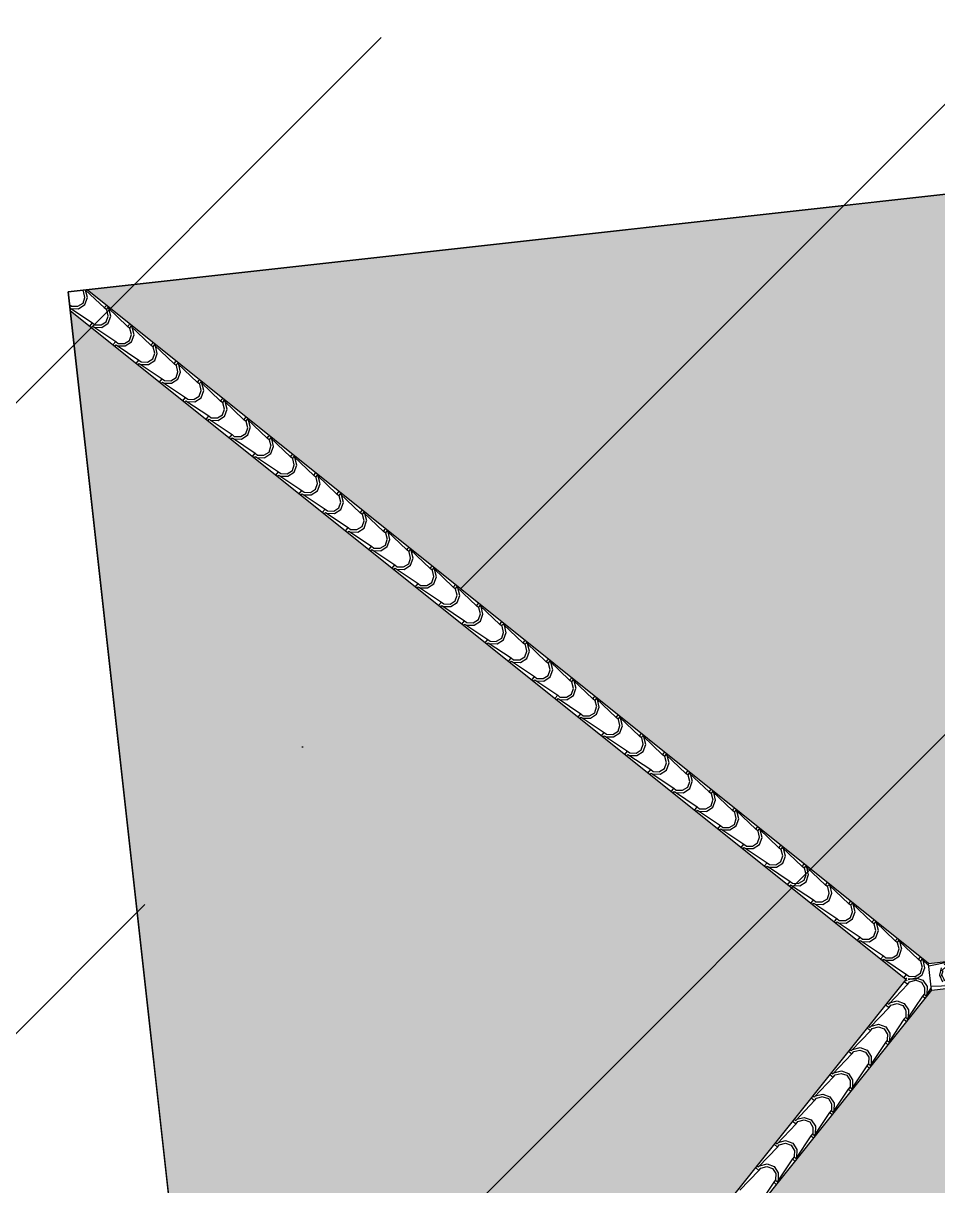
# Model space of a CAD drawing. Header units: millimetres. Extents: x 648844 to 649530, y 1246379 to 1246752.
# Drawn here: x 649298.72 to 649303.85, y 1246503.77 to 1246510.29 of the extents above; entities that cross this region are included whole.
import ezdxf

# ---------------------------------------------------------------- set-up
doc = ezdxf.new("R2010")
doc.units = ezdxf.units.MM
doc.header["$LTSCALE"] = 20
doc.header["$MEASUREMENT"] = 0
doc.layers.get('0').update_dxf_attribs({"linetype": 'CONTINUOUS'})
doc.layers.add('TECHO', color=30, linetype='CONTINUOUS')

# ---------------------------------------------------------------- blocks, each defined once
blk = doc.blocks.new('TEJA45')
at = {"layer": 'TECHO'}
for p, q in [((-3.3818, 1.0482), (-3.2826, 1.1664)), ((-3.5, 0.9301), (-3.4008, 1.0482)), ((-3.4007, 1.0482), (-3.4043, 1.0518)), ((-3.4007, 1.0482), (-3.3913, 1.0388)), ((-3.3913, 1.0577), (-3.3948, 1.0612)), ((-3.3936, 1.0364), (-3.3818, 1.0482)), ((-3.3818, 1.0482), (-3.3913, 1.0577)), ((-3.188, 1.0718), (-3.3062, 0.9726)), ((-3.4127, 0.9984), (-3.4068, 1.0422)), ((-3.3936, 0.9608), (-3.4125, 0.9986)), ((-3.3983, 1.0012), (-3.3936, 1.0366)), ((-3.384, 0.9704), (-3.3982, 1.0011)), ((-3.6182, 0.8119), (-3.5189, 0.9301)), ((-3.5309, 0.8803), (-3.525, 0.924)), ((-3.5189, 0.9301), (-3.5224, 0.9336)), ((-3.5189, 0.9301), (-3.5094, 0.9206)), ((-3.5165, 0.883), (-3.5118, 0.9184)), ((-3.5094, 0.9395), (-3.513, 0.9431)), ((-3.5118, 0.9183), (-3.5, 0.9301)), ((-3.5, 0.9301), (-3.5094, 0.9395)), ((-3.3062, 0.9537), (-3.4243, 0.8544)), ((-3.3558, 0.9419), (-3.3936, 0.9608)), ((-3.3533, 0.9562), (-3.384, 0.9704)), ((-3.3122, 0.9477), (-3.3559, 0.9418)), ((-3.3179, 0.9608), (-3.3533, 0.9561)), ((-3.3062, 0.9726), (-3.318, 0.9608)), ((-3.2888, 0.9552), (-3.3062, 0.9726)), ((-3.2982, 0.9457), (-3.3062, 0.9537)), ((-3.5118, 0.8426), (-3.5307, 0.8804)), ((-3.5021, 0.8523), (-3.5163, 0.883)), ((-3.4714, 0.8381), (-3.5022, 0.8522)), ((-3.4243, 0.8544), (-3.4362, 0.8426)), ((-3.4069, 0.837), (-3.4243, 0.8544)), ((-3.7363, 0.6938), (-3.6371, 0.8119)), ((-3.649, 0.7621), (-3.6431, 0.8059)), ((-3.637, 0.8119), (-3.6406, 0.8155)), ((-3.637, 0.8119), (-3.6276, 0.8025)), ((-3.6346, 0.7648), (-3.6299, 0.8003)), ((-3.6276, 0.8214), (-3.6311, 0.8249)), ((-3.6299, 0.8001), (-3.6181, 0.8119)), ((-3.6181, 0.8119), (-3.6276, 0.8214)), ((-3.4243, 0.8355), (-3.5425, 0.7363)), ((-3.474, 0.8237), (-3.5118, 0.8426)), ((-3.4304, 0.8295), (-3.4741, 0.8236)), ((-3.436, 0.8426), (-3.4715, 0.8379)), ((-3.4164, 0.8276), (-3.4243, 0.8355)), ((-3.5425, 0.7174), (-3.6606, 0.6181)), ((-3.6299, 0.7244), (-3.6488, 0.7623)), ((-3.6203, 0.7341), (-3.6345, 0.7648)), ((-3.5921, 0.7056), (-3.63, 0.7245)), ((-3.5896, 0.7199), (-3.6203, 0.7341)), ((-3.5542, 0.7245), (-3.5896, 0.7198)), ((-3.5425, 0.7363), (-3.5543, 0.7245)), ((-3.5251, 0.7189), (-3.5425, 0.7363)), ((-3.5345, 0.7094), (-3.5425, 0.7174)), ((-3.8545, 0.5756), (-3.7552, 0.6938)), ((-3.7672, 0.644), (-3.7613, 0.6877)), ((-3.7552, 0.6938), (-3.7587, 0.6973)), ((-3.7552, 0.6938), (-3.7457, 0.6843)), ((-3.7528, 0.6467), (-3.7481, 0.6821)), ((-3.7457, 0.7032), (-3.7493, 0.7068)), ((-3.7481, 0.6819), (-3.7363, 0.6938)), ((-3.7363, 0.6938), (-3.7457, 0.7032)), ((-3.5485, 0.7113), (-3.5922, 0.7054)), ((-3.8639, 0.585), (-3.8675, 0.5886)), ((-3.6606, 0.5992), (-3.7788, 0.5)), ((-3.7481, 0.6063), (-3.767, 0.6441)), ((-3.7385, 0.6159), (-3.7526, 0.6467)), ((-3.7103, 0.5874), (-3.7481, 0.6063)), ((-3.7078, 0.6018), (-3.7385, 0.6159)), ((-3.6667, 0.5932), (-3.7104, 0.5873)), ((-3.6723, 0.6063), (-3.7078, 0.6016)), ((-3.6607, 0.6181), (-3.6725, 0.6063)), ((-3.6432, 0.6007), (-3.6607, 0.6181)), ((-3.6527, 0.5913), (-3.6607, 0.5992)), ((-3.9726, 0.4574), (-3.8734, 0.5756)), ((-3.8853, 0.5258), (-3.8794, 0.5695)), ((-3.8662, 0.4881), (-3.8852, 0.5259)), ((-3.8733, 0.5756), (-3.8769, 0.5792)), ((-3.8733, 0.5756), (-3.8639, 0.5661)), ((-3.871, 0.5285), (-3.8662, 0.564)), ((-3.8566, 0.4978), (-3.8708, 0.5285)), ((-3.8662, 0.5638), (-3.8544, 0.5756)), ((-3.8544, 0.5756), (-3.8639, 0.585)), ((-4.0908, 0.3393), (-3.9915, 0.4574)), ((-3.9915, 0.4574), (-3.9951, 0.461)), ((-3.9915, 0.4574), (-3.982, 0.448)), ((-3.982, 0.4669), (-3.9856, 0.4705)), ((-3.9844, 0.4456), (-3.9726, 0.4574)), ((-3.9726, 0.4574), (-3.982, 0.4669)), ((-3.7788, 0.4811), (-3.897, 0.3818)), ((-3.8285, 0.4693), (-3.8663, 0.4882)), ((-3.8259, 0.4836), (-3.8566, 0.4978)), ((-3.7848, 0.475), (-3.8285, 0.4691)), ((-3.7905, 0.4882), (-3.8259, 0.4834)), ((-3.7788, 0.5), (-3.7906, 0.4882)), ((-3.7614, 0.4825), (-3.7788, 0.5)), ((-3.7708, 0.4731), (-3.7788, 0.4811)), ((-4.0035, 0.4077), (-3.9976, 0.4514)), ((-3.9844, 0.37), (-4.0033, 0.4078)), ((-3.9891, 0.4104), (-3.9844, 0.4458)), ((-3.9748, 0.3796), (-3.9889, 0.4104)), ((-4.209, 0.2211), (-4.1097, 0.3393)), ((-4.1217, 0.2895), (-4.1157, 0.3332)), ((-4.1097, 0.3393), (-4.1132, 0.3428)), ((-4.1097, 0.3393), (-4.1002, 0.3298)), ((-4.1073, 0.2922), (-4.1026, 0.3277)), ((-4.1002, 0.3487), (-4.1038, 0.3523)), ((-4.1026, 0.3275), (-4.0907, 0.3393)), ((-4.0907, 0.3393), (-4.1002, 0.3487)), ((-3.897, 0.3629), (-4.0151, 0.2637)), ((-3.9466, 0.3511), (-3.9844, 0.37)), ((-3.9441, 0.3654), (-3.9748, 0.3796)), ((-3.903, 0.3569), (-3.9467, 0.351)), ((-3.9086, 0.37), (-3.9441, 0.3653)), ((-3.897, 0.3818), (-3.9088, 0.37)), ((-3.8795, 0.3644), (-3.897, 0.3818)), ((-3.889, 0.3549), (-3.897, 0.3629)), ((-4.1026, 0.2518), (-4.1215, 0.2896)), ((-4.0929, 0.2615), (-4.1071, 0.2922)), ((-4.0622, 0.2473), (-4.093, 0.2615)), ((-4.0151, 0.2637), (-4.0269, 0.2518)), ((-3.9977, 0.2462), (-4.0151, 0.2637)), ((-4.3271, 0.103), (-4.2279, 0.2211)), ((-4.2398, 0.1713), (-4.2339, 0.2151)), ((-4.2278, 0.2211), (-4.2314, 0.2247)), ((-4.2278, 0.2211), (-4.2184, 0.2117)), ((-4.2254, 0.1741), (-4.2207, 0.2095)), ((-4.2184, 0.2306), (-4.2219, 0.2341)), ((-4.2207, 0.2093), (-4.2089, 0.2211)), ((-4.2089, 0.2211), (-4.2184, 0.2306)), ((-4.0151, 0.2447), (-4.1333, 0.1455)), ((-4.0648, 0.2329), (-4.1026, 0.2518)), ((-4.0211, 0.2387), (-4.0649, 0.2328)), ((-4.0268, 0.2519), (-4.0623, 0.2471)), ((-4.0072, 0.2368), (-4.0151, 0.2448)), ((-4.2207, 0.1337), (-4.2396, 0.1715)), ((-4.2111, 0.1433), (-4.2253, 0.174)), ((-4.1829, 0.1148), (-4.2207, 0.1337)), ((-4.1804, 0.1291), (-4.2111, 0.1433)), ((-4.145, 0.1337), (-4.1804, 0.129)), ((-4.1333, 0.1455), (-4.1451, 0.1337)), ((-4.1159, 0.1281), (-4.1333, 0.1455)), ((-4.3811, 0.0612), (-4.346, 0.103)), ((-4.3811, 0.075), (-4.3811, -0.075)), ((-4.358, 0.0532), (-4.3521, 0.0969)), ((-4.346, 0.103), (-4.3495, 0.1065)), ((-4.346, 0.103), (-4.3365, 0.0935)), ((-4.3436, 0.0559), (-4.3389, 0.0913)), ((-4.3365, 0.1124), (-4.3401, 0.116)), ((-4.3389, 0.0911), (-4.3271, 0.103)), ((-4.3271, 0.103), (-4.3365, 0.1124)), ((-4.1333, 0.1266), (-4.2514, 0.0273)), ((-4.1393, 0.1205), (-4.183, 0.1146)), ((-4.1253, 0.1186), (-4.1333, 0.1266)), ((-4.3389, 0.0155), (-4.3578, 0.0533)), ((-4.3292, 0.0252), (-4.3434, 0.0559)), ((-4.3011, -0.0034), (-4.3389, 0.0155)), ((-4.3011, 0.0034), (-4.3389, -0.0155)), ((-4.2985, 0.011), (-4.3293, 0.0251)), ((-4.2575, -0.0024), (-4.3012, 0.0035)), ((-4.2575, 0.0024), (-4.3012, -0.0035)), ((-4.2631, 0.0155), (-4.2986, 0.0108)), ((-4.2514, 0.0273), (-4.2633, 0.0155)), ((-4.234, 0.0099), (-4.2514, 0.0273)), ((-4.2435, 0.0005), (-4.2514, 0.0084)), ((-4.3811, -0.0612), (-4.346, -0.103)), ((-4.358, -0.0532), (-4.3521, -0.0969)), ((-4.3389, -0.0155), (-4.3578, -0.0533)), ((-4.3436, -0.0559), (-4.3389, -0.0913)), ((-4.3292, -0.0252), (-4.3434, -0.0559)), ((-4.2985, -0.011), (-4.3293, -0.0251)), ((-4.2631, -0.0155), (-4.2986, -0.0108)), ((-4.2514, -0.0273), (-4.2633, -0.0155)), ((-4.2435, -0.0005), (-4.2514, -0.0084)), ((-4.234, -0.0099), (-4.2514, -0.0273)), ((-4.1333, -0.1266), (-4.2514, -0.0273)), ((-4.346, -0.103), (-4.3495, -0.1065)), ((-4.346, -0.103), (-4.3365, -0.0935)), ((-4.3365, -0.1124), (-4.3401, -0.116)), ((-4.3389, -0.0911), (-4.3271, -0.103)), ((-4.3271, -0.103), (-4.3365, -0.1124)), ((-4.3271, -0.103), (-4.2279, -0.2211)), ((-4.1829, -0.1148), (-4.2207, -0.1337)), ((-4.1804, -0.1291), (-4.2111, -0.1433)), ((-4.1393, -0.1205), (-4.183, -0.1146)), ((-4.145, -0.1337), (-4.1804, -0.129)), ((-4.1253, -0.1186), (-4.1333, -0.1266)), ((-4.1159, -0.1281), (-4.1333, -0.1455)), ((-4.2398, -0.1713), (-4.2339, -0.2151)), ((-4.2207, -0.1337), (-4.2396, -0.1715)), ((-4.2254, -0.1741), (-4.2207, -0.2095)), ((-4.2111, -0.1433), (-4.2253, -0.174)), ((-4.1333, -0.1455), (-4.1451, -0.1337)), ((-4.0151, -0.2447), (-4.1333, -0.1455)), ((-4.2278, -0.2211), (-4.2314, -0.2247)), ((-4.2278, -0.2211), (-4.2184, -0.2117)), ((-4.2184, -0.2306), (-4.2219, -0.2341)), ((-4.2207, -0.2093), (-4.2089, -0.2211)), ((-4.2089, -0.2211), (-4.2184, -0.2306)), ((-4.209, -0.2211), (-4.1097, -0.3393)), ((-4.1026, -0.2518), (-4.1215, -0.2896)), ((-4.0648, -0.2329), (-4.1026, -0.2518)), ((-4.0622, -0.2473), (-4.093, -0.2615)), ((-4.0211, -0.2387), (-4.0649, -0.2328)), ((-4.0268, -0.2519), (-4.0623, -0.2471)), ((-4.0151, -0.2637), (-4.0269, -0.2518)), ((-4.0072, -0.2368), (-4.0151, -0.2448)), ((-3.9977, -0.2462), (-4.0151, -0.2637)), ((-4.1217, -0.2895), (-4.1157, -0.3332)), ((-4.1073, -0.2922), (-4.1026, -0.3277)), ((-4.0929, -0.2615), (-4.1071, -0.2922)), ((-3.897, -0.3629), (-4.0151, -0.2637)), ((-4.1097, -0.3393), (-4.1132, -0.3428)), ((-4.1097, -0.3393), (-4.1002, -0.3298)), ((-4.1002, -0.3487), (-4.1038, -0.3523)), ((-4.1026, -0.3275), (-4.0907, -0.3393)), ((-4.0907, -0.3393), (-4.1002, -0.3487)), ((-4.0908, -0.3393), (-3.9915, -0.4574)), ((-3.9844, -0.37), (-4.0033, -0.4078)), ((-3.9748, -0.3796), (-3.9889, -0.4104)), ((-3.9466, -0.3511), (-3.9844, -0.37)), ((-3.9441, -0.3654), (-3.9748, -0.3796)), ((-3.903, -0.3569), (-3.9467, -0.351)), ((-3.9086, -0.37), (-3.9441, -0.3653)), ((-3.897, -0.3818), (-3.9088, -0.37)), ((-3.889, -0.3549), (-3.897, -0.3629)), ((-3.8795, -0.3644), (-3.897, -0.3818)), ((-3.7788, -0.4811), (-3.897, -0.3818)), ((-4.0035, -0.4077), (-3.9976, -0.4514)), ((-3.9915, -0.4574), (-3.982, -0.448)), ((-3.9891, -0.4104), (-3.9844, -0.4458)), ((-3.9844, -0.4456), (-3.9726, -0.4574)), ((-3.9915, -0.4574), (-3.9951, -0.461)), ((-3.982, -0.4669), (-3.9856, -0.4705)), ((-3.9726, -0.4574), (-3.982, -0.4669)), ((-3.9726, -0.4574), (-3.8734, -0.5756)), ((-3.8662, -0.4881), (-3.8852, -0.5259)), ((-3.8566, -0.4978), (-3.8708, -0.5285)), ((-3.8285, -0.4693), (-3.8663, -0.4882)), ((-3.8259, -0.4836), (-3.8566, -0.4978)), ((-3.7848, -0.475), (-3.8285, -0.4691)), ((-3.7905, -0.4882), (-3.8259, -0.4834)), ((-3.7788, -0.5), (-3.7906, -0.4882)), ((-3.7708, -0.4731), (-3.7788, -0.4811)), ((-3.7614, -0.4825), (-3.7788, -0.5)), ((-3.6606, -0.5992), (-3.7788, -0.5)), ((-3.8853, -0.5258), (-3.8794, -0.5695)), ((-3.8733, -0.5756), (-3.8769, -0.5792)), ((-3.8733, -0.5756), (-3.8639, -0.5661)), ((-3.871, -0.5285), (-3.8662, -0.564)), ((-3.8639, -0.585), (-3.8675, -0.5886)), ((-3.8662, -0.5638), (-3.8544, -0.5756)), ((-3.8544, -0.5756), (-3.8639, -0.585)), ((-3.8545, -0.5756), (-3.7552, -0.6938)), ((-3.7672, -0.644), (-3.7613, -0.6877)), ((-3.7481, -0.6063), (-3.767, -0.6441)), ((-3.7528, -0.6467), (-3.7481, -0.6821)), ((-3.7385, -0.6159), (-3.7526, -0.6467)), ((-3.7103, -0.5874), (-3.7481, -0.6063)), ((-3.7078, -0.6018), (-3.7385, -0.6159)), ((-3.6667, -0.5932), (-3.7104, -0.5873)), ((-3.6723, -0.6063), (-3.7078, -0.6016)), ((-3.6607, -0.6181), (-3.6725, -0.6063)), ((-3.6527, -0.5913), (-3.6607, -0.5992)), ((-3.6432, -0.6007), (-3.6607, -0.6181)), ((-3.5425, -0.7174), (-3.6606, -0.6181)), ((-3.7552, -0.6938), (-3.7587, -0.6973)), ((-3.7552, -0.6938), (-3.7457, -0.6843)), ((-3.7457, -0.7032), (-3.7493, -0.7068)), ((-3.7481, -0.6819), (-3.7363, -0.6938)), ((-3.7363, -0.6938), (-3.7457, -0.7032)), ((-3.7363, -0.6938), (-3.6371, -0.8119)), ((-3.5921, -0.7056), (-3.63, -0.7245)), ((-3.5485, -0.7113), (-3.5922, -0.7054)), ((-3.5345, -0.7094), (-3.5425, -0.7174)), ((-3.649, -0.7621), (-3.6431, -0.8059)), ((-3.6299, -0.7244), (-3.6488, -0.7623)), ((-3.6346, -0.7648), (-3.6299, -0.8003)), ((-3.6203, -0.7341), (-3.6345, -0.7648)), ((-3.5896, -0.7199), (-3.6203, -0.7341)), ((-3.5542, -0.7245), (-3.5896, -0.7198)), ((-3.5425, -0.7363), (-3.5543, -0.7245)), ((-3.5251, -0.7189), (-3.5425, -0.7363)), ((-3.4243, -0.8355), (-3.5425, -0.7363)), ((-3.637, -0.8119), (-3.6406, -0.8155)), ((-3.637, -0.8119), (-3.6276, -0.8025)), ((-3.6276, -0.8214), (-3.6311, -0.8249)), ((-3.6299, -0.8001), (-3.6181, -0.8119)), ((-3.6181, -0.8119), (-3.6276, -0.8214)), ((-3.6182, -0.8119), (-3.5189, -0.9301)), ((-3.5118, -0.8426), (-3.5307, -0.8804)), ((-3.474, -0.8237), (-3.5118, -0.8426)), ((-3.4714, -0.8381), (-3.5022, -0.8522)), ((-3.4304, -0.8295), (-3.4741, -0.8236)), ((-3.436, -0.8426), (-3.4715, -0.8379)), ((-3.4243, -0.8544), (-3.4362, -0.8426)), ((-3.4164, -0.8276), (-3.4243, -0.8355)), ((-3.4069, -0.837), (-3.4243, -0.8544)), ((-3.5309, -0.8803), (-3.525, -0.924)), ((-3.5165, -0.883), (-3.5118, -0.9184)), ((-3.5021, -0.8523), (-3.5163, -0.883)), ((-3.3062, -0.9537), (-3.4243, -0.8544)), ((-3.5189, -0.9301), (-3.5224, -0.9336)), ((-3.5189, -0.9301), (-3.5094, -0.9206)), ((-3.5094, -0.9395), (-3.513, -0.9431)), ((-3.5118, -0.9183), (-3.5, -0.9301)), ((-3.5, -0.9301), (-3.5094, -0.9395)), ((-3.5, -0.9301), (-3.4008, -1.0482)), ((-3.3936, -0.9608), (-3.4125, -0.9986)), ((-3.384, -0.9704), (-3.3982, -1.0011)), ((-3.3558, -0.9419), (-3.3936, -0.9608)), ((-3.3533, -0.9562), (-3.384, -0.9704)), ((-3.3122, -0.9477), (-3.3559, -0.9418)), ((-3.3179, -0.9608), (-3.3533, -0.9561)), ((-3.3062, -0.9726), (-3.318, -0.9608)), ((-3.2982, -0.9457), (-3.3062, -0.9537)), ((-3.2888, -0.9552), (-3.3062, -0.9726)), ((-3.188, -1.0718), (-3.3062, -0.9726)), ((-3.4127, -0.9984), (-3.4068, -1.0422)), ((-3.4007, -1.0482), (-3.3913, -1.0388)), ((-3.3983, -1.0012), (-3.3936, -1.0366)), ((-3.3936, -1.0364), (-3.3818, -1.0482)), ((-3.4007, -1.0482), (-3.4043, -1.0518)), ((-3.3913, -1.0577), (-3.3948, -1.0612)), ((-3.3818, -1.0482), (-3.3913, -1.0577)), ((-3.3818, -1.0482), (-3.2826, -1.1664)), ((-3.2755, -1.0789), (-3.2944, -1.1167)), ((-3.2658, -1.0886), (-3.28, -1.1193)), ((-3.2377, -1.06), (-3.2755, -1.0789)), ((-3.2351, -1.0744), (-3.2659, -1.0886)), ((-3.194, -1.0658), (-3.2378, -1.0599)), ((-3.1997, -1.079), (-3.2352, -1.0742)), ((-3.188, -1.0908), (-3.1998, -1.0789)), ((-3.1801, -1.0639), (-3.188, -1.0719)), ((-3.1706, -1.0733), (-3.188, -1.0908)), ((-3.0699, -1.19), (-3.188, -1.0908)), ((-3.2945, -1.1166), (-3.2886, -1.1603)), ((-3.2826, -1.1664), (-3.2861, -1.1699)), ((-3.2826, -1.1664), (-3.2731, -1.1569)), ((-3.2802, -1.1193), (-3.2754, -1.1548)), ((-3.2755, -1.1546), (-3.2636, -1.1664)), ((-3.2636, -1.1664), (-3.2731, -1.1758)), ((-3.2637, -1.1664), (-3.1644, -1.2845)), ((-3.2731, -1.1758), (-3.2767, -1.1794)), ((-3.1764, -1.2348), (-3.1705, -1.2785)), ((-3.1573, -1.1971), (-3.1762, -1.2349)), ((-3.162, -1.2375), (-3.1573, -1.2729)), ((-3.1477, -1.2067), (-3.1618, -1.2374)), ((-3.1195, -1.1782), (-3.1573, -1.1971)), ((-3.117, -1.1925), (-3.1477, -1.2067)), ((-3.0759, -1.184), (-3.1196, -1.1781)), ((-3.0816, -1.1971), (-3.117, -1.1924)), ((-3.0699, -1.2089), (-3.0817, -1.1971)), ((-3.0619, -1.182), (-3.0699, -1.19)), ((-3.0524, -1.1915), (-3.0699, -1.2089)), ((-2.9517, -1.3082), (-3.0699, -1.2089)), ((-3.1644, -1.2845), (-3.168, -1.2881)), ((-3.1644, -1.2845), (-3.1549, -1.2751)), ((-3.1549, -1.294), (-3.1585, -1.2976)), ((-3.1573, -1.2727), (-3.1455, -1.2845)), ((-3.1455, -1.2845), (-3.1549, -1.294)), ((-3.1455, -1.2845), (-3.0463, -1.4027)), ((-3.0014, -1.2964), (-3.0392, -1.3153)), ((-2.9577, -1.3021), (-3.0014, -1.2962)), ((-2.9437, -1.3002), (-2.9517, -1.3082)), ((-3.0582, -1.3529), (-3.0523, -1.3966)), ((-3.0391, -1.3152), (-3.0581, -1.353)), ((-3.0439, -1.3556), (-3.0391, -1.3911)), ((-3.0295, -1.3249), (-3.0437, -1.3556)), ((-2.9988, -1.3107), (-3.0295, -1.3249)), ((-2.9634, -1.3153), (-2.9988, -1.3105)), ((-2.9517, -1.3271), (-2.9635, -1.3153)), ((-2.9343, -1.3097), (-2.9517, -1.3271)), ((-2.8335, -1.4263), (-2.9517, -1.3271)), ((-3.0462, -1.4027), (-3.0498, -1.4063)), ((-3.0462, -1.4027), (-3.0368, -1.3932)), ((-3.0368, -1.4121), (-3.0403, -1.4157)), ((-3.0391, -1.3909), (-3.0273, -1.4027)), ((-3.0273, -1.4027), (-3.0368, -1.4121)), ((-3.0274, -1.4027), (-2.9281, -1.5209)), ((-2.921, -1.4334), (-2.9399, -1.4712)), ((-2.8832, -1.4145), (-2.921, -1.4334)), ((-2.8807, -1.4288), (-2.9114, -1.443)), ((-2.8396, -1.4203), (-2.8833, -1.4144)), ((-2.8452, -1.4334), (-2.8807, -1.4287)), ((-2.8336, -1.4452), (-2.8454, -1.4334)), ((-2.8256, -1.4184), (-2.8336, -1.4263)), ((-2.8161, -1.4278), (-2.8336, -1.4452)), ((-2.9401, -1.4711), (-2.9342, -1.5148)), ((-2.9257, -1.4738), (-2.921, -1.5092)), ((-2.9114, -1.443), (-2.9255, -1.4738)), ((-2.7154, -1.5445), (-2.8335, -1.4452)), ((-2.9281, -1.5209), (-2.9316, -1.5244)), ((-2.9281, -1.5209), (-2.9186, -1.5114)), ((-2.9186, -1.5303), (-2.9222, -1.5339)), ((-2.921, -1.509), (-2.9092, -1.5209)), ((-2.9092, -1.5209), (-2.9186, -1.5303)), ((-2.9092, -1.5209), (-2.81, -1.639)), ((-2.8028, -1.5515), (-2.8217, -1.5894)), ((-2.7932, -1.5612), (-2.8074, -1.5919)), ((-2.765, -1.5327), (-2.8029, -1.5516)), ((-2.7625, -1.547), (-2.7932, -1.5612)), ((-2.7214, -1.5385), (-2.7651, -1.5325)), ((-2.7271, -1.5516), (-2.7625, -1.5469)), ((-2.7154, -1.5634), (-2.7272, -1.5516)), ((-2.7074, -1.5365), (-2.7154, -1.5445)), ((-2.698, -1.546), (-2.7154, -1.5634)), ((-2.5972, -1.6626), (-2.7154, -1.5634)), ((-2.8219, -1.5892), (-2.816, -1.633)), ((-2.8075, -1.5919), (-2.8028, -1.6274)), ((-2.8028, -1.6272), (-2.791, -1.639)), ((-2.8099, -1.639), (-2.8135, -1.6426)), ((-2.8099, -1.639), (-2.8005, -1.6296)), ((-2.8005, -1.6485), (-2.804, -1.652)), ((-2.791, -1.639), (-2.8005, -1.6485)), ((-2.7911, -1.639), (-2.6918, -1.7572)), ((-2.6847, -1.6697), (-2.7036, -1.7075)), ((-2.675, -1.6794), (-2.6892, -1.7101)), ((-2.6469, -1.6508), (-2.6847, -1.6697)), ((-2.6444, -1.6652), (-2.6751, -1.6793)), ((-2.6032, -1.6566), (-2.647, -1.6507)), ((-2.6089, -1.6697), (-2.6444, -1.665)), ((-2.5972, -1.6815), (-2.6091, -1.6697)), ((-2.5893, -1.6547), (-2.5972, -1.6626)), ((-2.5798, -1.6641), (-2.5972, -1.6815)), ((-2.4791, -1.7808), (-2.5972, -1.6815)), ((-2.7038, -1.7074), (-2.6978, -1.7511)), ((-2.6918, -1.7572), (-2.6953, -1.7607)), ((-2.6918, -1.7572), (-2.6823, -1.7477)), ((-2.6894, -1.7101), (-2.6847, -1.7455)), ((-2.6847, -1.7454), (-2.6729, -1.7572)), ((-2.6729, -1.7572), (-2.6823, -1.7666)), ((-2.6729, -1.7572), (-2.5737, -1.8753)), ((-2.6823, -1.7666), (-2.6859, -1.7702)), ((-2.5665, -1.7879), (-2.5854, -1.8257)), ((-2.5569, -1.7975), (-2.5711, -1.8282)), ((-2.5287, -1.769), (-2.5665, -1.7879)), ((-2.5262, -1.7833), (-2.5569, -1.7975)), ((-2.4851, -1.7748), (-2.5288, -1.7689)), ((-2.4908, -1.7879), (-2.5262, -1.7832)), ((-2.4791, -1.7997), (-2.4909, -1.7879)), ((-2.4711, -1.7728), (-2.4791, -1.7808)), ((-2.4617, -1.7823), (-2.4791, -1.7997)), ((-2.3609, -1.899), (-2.4791, -1.7997)), ((-2.5856, -1.8256), (-2.5797, -1.8693)), ((-2.5736, -1.8753), (-2.5772, -1.8789)), ((-2.5736, -1.8753), (-2.5642, -1.8659)), ((-2.5712, -1.8282), (-2.5665, -1.8637)), ((-2.5642, -1.8848), (-2.5677, -1.8883)), ((-2.5665, -1.8635), (-2.5547, -1.8753)), ((-2.5547, -1.8753), (-2.5642, -1.8848)), ((-2.5547, -1.8753), (-2.4555, -1.9935)), ((-2.4106, -1.8871), (-2.4484, -1.9061)), ((-2.3669, -1.8929), (-2.4106, -1.887)), ((-2.4674, -1.9437), (-2.4615, -1.9874)), ((-2.4484, -1.906), (-2.4673, -1.9438)), ((-2.4531, -1.9464), (-2.4483, -1.9819)), ((-2.4387, -1.9157), (-2.4529, -1.9464)), ((-2.408, -1.9015), (-2.4388, -1.9157)), ((-2.3726, -1.9061), (-2.4081, -1.9013)), ((-2.3609, -1.9179), (-2.3727, -1.906)), ((-2.3529, -1.891), (-2.3609, -1.899)), ((-2.3435, -1.9004), (-2.3609, -1.9179)), ((-2.2428, -2.0171), (-2.3609, -1.9179)), ((-2.4554, -1.9935), (-2.459, -1.9971)), ((-2.4554, -1.9935), (-2.446, -1.984)), ((-2.446, -2.0029), (-2.4496, -2.0065)), ((-2.4484, -1.9817), (-2.4365, -1.9935)), ((-2.4365, -1.9935), (-2.446, -2.0029)), ((-2.4366, -1.9935), (-2.3373, -2.1117)), ((-2.2924, -2.0053), (-2.3302, -2.0242)), ((-2.2899, -2.0196), (-2.3206, -2.0338)), ((-2.2488, -2.0111), (-2.2925, -2.0052)), ((-2.2545, -2.0242), (-2.2899, -2.0195)), ((-2.2348, -2.0091), (-2.2428, -2.0171)), ((-2.2253, -2.0186), (-2.2428, -2.036)), ((-2.3493, -2.0619), (-2.3434, -2.1056)), ((-2.3302, -2.0242), (-2.3491, -2.062)), ((-2.3349, -2.0646), (-2.3302, -2.1)), ((-2.3206, -2.0338), (-2.3348, -2.0645)), ((-2.2428, -2.036), (-2.2546, -2.0242)), ((-2.1246, -2.1353), (-2.2428, -2.036)), ((-2.3373, -2.1116), (-2.3409, -2.1152)), ((-2.3373, -2.1116), (-2.3278, -2.1022)), ((-2.3278, -2.1211), (-2.3314, -2.1247)), ((-2.3302, -2.0998), (-2.3184, -2.1116)), ((-2.3184, -2.1116), (-2.3278, -2.1211)), ((-2.3184, -2.1117), (-2.2192, -2.2298)), ((-2.212, -2.1423), (-2.2309, -2.1801)), ((-2.1743, -2.1235), (-2.2121, -2.1424)), ((-2.1717, -2.1378), (-2.2024, -2.152)), ((-2.1306, -2.1292), (-2.1743, -2.1233)), ((-2.1363, -2.1424), (-2.1717, -2.1377)), ((-2.1246, -2.1542), (-2.1364, -2.1424)), ((-2.1166, -2.1273), (-2.1246, -2.1353)), ((-2.1072, -2.1368), (-2.1246, -2.1542)), ((-2.2311, -2.18), (-2.2252, -2.2238)), ((-2.2168, -2.1827), (-2.212, -2.2182)), ((-2.2024, -2.152), (-2.2166, -2.1827)), ((-2.0064, -2.2534), (-2.1246, -2.1542)), ((-2.2191, -2.2298), (-2.2227, -2.2334)), ((-2.2191, -2.2298), (-2.2097, -2.2203)), ((-2.2097, -2.2393), (-2.2132, -2.2428)), ((-2.212, -2.218), (-2.2002, -2.2298)), ((-2.2002, -2.2298), (-2.2097, -2.2393)), ((-2.2003, -2.2298), (-2.101, -2.348)), ((-2.0939, -2.2605), (-2.1128, -2.2983)), ((-2.0843, -2.2701), (-2.0984, -2.3009)), ((-2.0561, -2.2416), (-2.0939, -2.2605)), ((-2.0536, -2.2559), (-2.0843, -2.2701)), ((-2.0124, -2.2474), (-2.0562, -2.2415)), ((-2.0181, -2.2605), (-2.0536, -2.2558)), ((-2.0064, -2.2723), (-2.0183, -2.2605)), ((-1.9985, -2.2455), (-2.0064, -2.2534)), ((-1.989, -2.2549), (-2.0064, -2.2723)), ((-1.8883, -2.3716), (-2.0064, -2.2723)), ((-2.113, -2.2982), (-2.1071, -2.3419)), ((-2.101, -2.348), (-2.0915, -2.3385)), ((-2.0986, -2.3009), (-2.0939, -2.3363)), ((-2.0939, -2.3361), (-2.0821, -2.348)), ((-2.101, -2.348), (-2.1045, -2.3515)), ((-2.0915, -2.3574), (-2.0951, -2.361)), ((-2.0821, -2.348), (-2.0915, -2.3574)), ((-2.0821, -2.348), (-1.9829, -2.4661)), ((-1.9757, -2.3786), (-1.9946, -2.4165)), ((-1.9661, -2.3883), (-1.9803, -2.419)), ((-1.9379, -2.3598), (-1.9758, -2.3787)), ((-1.9354, -2.3741), (-1.9661, -2.3883)), ((-1.8943, -2.3656), (-1.938, -2.3597)), ((-1.9, -2.3787), (-1.9354, -2.374)), ((-1.8883, -2.3905), (-1.9001, -2.3787)), ((-1.8803, -2.3636), (-1.8883, -2.3716)), ((-1.8709, -2.3731), (-1.8883, -2.3905)), ((-1.7701, -2.4897), (-1.8883, -2.3905)), ((-1.9948, -2.4163), (-1.9889, -2.4601)), ((-1.9828, -2.4661), (-1.9864, -2.4697)), ((-1.9828, -2.4661), (-1.9734, -2.4567)), ((-1.9804, -2.419), (-1.9757, -2.4545)), ((-1.9734, -2.4756), (-1.9769, -2.4791)), ((-1.9757, -2.4543), (-1.9639, -2.4661)), ((-1.9639, -2.4661), (-1.9734, -2.4756)), ((-1.964, -2.4661), (-1.8647, -2.5843)), ((-1.8766, -2.5345), (-1.8707, -2.5782)), ((-1.8576, -2.4968), (-1.8765, -2.5346)), ((-1.8623, -2.5372), (-1.8576, -2.5726)), ((-1.8479, -2.5064), (-1.8621, -2.5372)), ((-1.8198, -2.4779), (-1.8576, -2.4968)), ((-1.8173, -2.4923), (-1.848, -2.5064)), ((-1.7761, -2.4837), (-1.8199, -2.4778)), ((-1.7818, -2.4969), (-1.8173, -2.4921)), ((-1.7701, -2.5087), (-1.7819, -2.4968)), ((-1.7622, -2.4818), (-1.7701, -2.4897)), ((-1.7527, -2.4912), (-1.7701, -2.5087)), ((-1.652, -2.6079), (-1.7701, -2.5086)), ((-1.8647, -2.5843), (-1.8682, -2.5878)), ((-1.8647, -2.5843), (-1.8552, -2.5748)), ((-1.8552, -2.5937), (-1.8588, -2.5973)), ((-1.8576, -2.5725), (-1.8458, -2.5843)), ((-1.8458, -2.5843), (-1.8552, -2.5937)), ((-1.8458, -2.5843), (-1.7465, -2.7024)), ((-1.7016, -2.5961), (-1.7394, -2.615)), ((-1.658, -2.6019), (-1.7017, -2.596)), ((-1.644, -2.5999), (-1.652, -2.6079)), ((-1.7585, -2.6527), (-1.7526, -2.6964)), ((-1.7394, -2.615), (-1.7583, -2.6528)), ((-1.7441, -2.6553), (-1.7394, -2.6908)), ((-1.7298, -2.6246), (-1.744, -2.6553)), ((-1.6991, -2.6104), (-1.7298, -2.6246)), ((-1.6637, -2.615), (-1.6991, -2.6103)), ((-1.652, -2.6268), (-1.6638, -2.615)), ((-1.6346, -2.6094), (-1.652, -2.6268)), ((-1.5338, -2.7261), (-1.652, -2.6268)), ((-1.7465, -2.7024), (-1.7501, -2.706)), ((-1.7465, -2.7024), (-1.737, -2.693)), ((-1.737, -2.7119), (-1.7406, -2.7154)), ((-1.7394, -2.6906), (-1.7276, -2.7024)), ((-1.7276, -2.7024), (-1.737, -2.7119)), ((-1.7276, -2.7024), (-1.6284, -2.8206)), ((-1.6213, -2.7331), (-1.6402, -2.7709)), ((-1.5835, -2.7142), (-1.6213, -2.7332)), ((-1.5809, -2.7286), (-1.6117, -2.7427)), ((-1.5398, -2.72), (-1.5835, -2.7141)), ((-1.5455, -2.7332), (-1.581, -2.7284)), ((-1.5338, -2.745), (-1.5456, -2.7332)), ((-1.5258, -2.7181), (-1.5338, -2.7261)), ((-1.5164, -2.7275), (-1.5338, -2.745)), ((-1.6403, -2.7708), (-1.6344, -2.8145)), ((-1.626, -2.7735), (-1.6212, -2.8089)), ((-1.6116, -2.7428), (-1.6258, -2.7735)), ((-1.4157, -2.8442), (-1.5338, -2.745)), ((-1.6283, -2.8206), (-1.6319, -2.8242)), ((-1.6283, -2.8206), (-1.6189, -2.8111)), ((-1.6189, -2.83), (-1.6225, -2.8336)), ((-1.6213, -2.8088), (-1.6094, -2.8206)), ((-1.6094, -2.8206), (-1.6189, -2.83)), ((-1.6095, -2.8206), (-1.5102, -2.9388)), ((-1.5031, -2.8513), (-1.522, -2.8891)), ((-1.4935, -2.8609), (-1.5077, -2.8916)), ((-1.4653, -2.8324), (-1.5031, -2.8513)), ((-1.4628, -2.8467), (-1.4935, -2.8609)), ((-1.4217, -2.8382), (-1.4654, -2.8323)), ((-1.4274, -2.8513), (-1.4628, -2.8466)), ((-1.4157, -2.8631), (-1.4275, -2.8513)), ((-1.4077, -2.8362), (-1.4157, -2.8442)), ((-1.3982, -2.8457), (-1.4157, -2.8631)), ((-1.2975, -2.9624), (-1.4157, -2.8631)), ((-1.5222, -2.889), (-1.5163, -2.9327)), ((-1.5102, -2.9387), (-1.5007, -2.9293)), ((-1.5078, -2.8917), (-1.5031, -2.9271)), ((-1.5031, -2.9269), (-1.4913, -2.9387)), ((-1.5102, -2.9387), (-1.5138, -2.9423)), ((-1.5007, -2.9482), (-1.5043, -2.9518)), ((-1.4913, -2.9387), (-1.5007, -2.9482)), ((-1.4913, -2.9388), (-1.3921, -3.0569)), ((-1.3849, -2.9694), (-1.4038, -3.0072)), ((-1.3753, -2.9791), (-1.3895, -3.0098)), ((-1.3472, -2.9506), (-1.385, -2.9695)), ((-1.3446, -2.9649), (-1.3754, -2.9791)), ((-1.3035, -2.9564), (-1.3472, -2.9504)), ((-1.3092, -2.9695), (-1.3447, -2.9648)), ((-1.2975, -2.9813), (-1.3093, -2.9695)), ((-1.2895, -2.9544), (-1.2975, -2.9624)), ((-1.2801, -2.9639), (-1.2975, -2.9813)), ((-1.1793, -3.0805), (-1.2975, -2.9813)), ((-1.404, -3.0071), (-1.3981, -3.0509)), ((-1.392, -3.0569), (-1.3956, -3.0605)), ((-1.392, -3.0569), (-1.3826, -3.0474)), ((-1.3897, -3.0098), (-1.3849, -3.0453)), ((-1.3849, -3.0451), (-1.3731, -3.0569)), ((-1.3731, -3.0569), (-1.3826, -3.0664)), ((-1.3732, -3.0569), (-1.2739, -3.1751)), ((-1.3826, -3.0664), (-1.3861, -3.0699)), ((-1.2858, -3.1253), (-1.2799, -3.169)), ((-1.2668, -3.0876), (-1.2857, -3.1254)), ((-1.2715, -3.128), (-1.2668, -3.1634)), ((-1.2572, -3.0972), (-1.2713, -3.128)), ((-1.229, -3.0687), (-1.2668, -3.0876)), ((-1.2265, -3.083), (-1.2572, -3.0972)), ((-1.1853, -3.0745), (-1.2291, -3.0686)), ((-1.191, -3.0876), (-1.2265, -3.0829)), ((-1.1793, -3.0994), (-1.1912, -3.0876)), ((-1.1714, -3.0726), (-1.1793, -3.0805)), ((-1.1619, -3.082), (-1.1793, -3.0994)), ((-1.0612, -3.1987), (-1.1793, -3.0994)), ((-1.2739, -3.1751), (-1.2774, -3.1786)), ((-1.2739, -3.1751), (-1.2644, -3.1656)), ((-1.2644, -3.1845), (-1.268, -3.1881)), ((-1.2668, -3.1632), (-1.255, -3.1751)), ((-1.255, -3.1751), (-1.2644, -3.1845)), ((-1.255, -3.1751), (-1.1558, -3.2932)), ((-1.1108, -3.1869), (-1.1486, -3.2058)), ((-1.0672, -3.1927), (-1.1109, -3.1868)), ((-1.0532, -3.1907), (-1.0612, -3.1987)), ((-1.1677, -3.2435), (-1.1618, -3.2872)), ((-1.1486, -3.2058), (-1.1675, -3.2436)), ((-1.1533, -3.2461), (-1.1486, -3.2816)), ((-1.139, -3.2154), (-1.1532, -3.2461)), ((-1.1083, -3.2012), (-1.139, -3.2154)), ((-1.0729, -3.2058), (-1.1083, -3.2011)), ((-1.0612, -3.2176), (-1.073, -3.2058)), ((-1.0438, -3.2002), (-1.0612, -3.2176)), ((-0.943, -3.3168), (-1.0612, -3.2176)), ((-1.1557, -3.2932), (-1.1593, -3.2968)), ((-1.1557, -3.2932), (-1.1463, -3.2838)), ((-1.1463, -3.3027), (-1.1498, -3.3062)), ((-1.1486, -3.2814), (-1.1368, -3.2932)), ((-1.1368, -3.2932), (-1.1463, -3.3027)), ((-1.1369, -3.2932), (-1.0376, -3.4114)), ((-0.9927, -3.305), (-1.0305, -3.3239)), ((-0.9902, -3.3193), (-1.0209, -3.3335)), ((-0.949, -3.3108), (-0.9927, -3.3049)), ((-0.9547, -3.324), (-0.9902, -3.3192)), ((-0.9351, -3.3089), (-0.943, -3.3168)), ((-0.9256, -3.3183), (-0.943, -3.3358)), ((-1.0495, -3.3616), (-1.0436, -3.4053)), ((-1.0305, -3.3239), (-1.0494, -3.3617)), ((-1.0352, -3.3643), (-1.0305, -3.3997)), ((-1.0209, -3.3335), (-1.035, -3.3643)), ((-0.943, -3.3358), (-0.9548, -3.3239)), ((-0.8249, -3.435), (-0.943, -3.3358)), ((-1.0376, -3.4114), (-1.0411, -3.4149)), ((-1.0376, -3.4114), (-1.0281, -3.4019)), ((-1.0281, -3.4208), (-1.0317, -3.4244)), ((-1.0305, -3.3996), (-1.0187, -3.4114)), ((-1.0187, -3.4114), (-1.0281, -3.4208)), ((-1.0187, -3.4114), (-0.9194, -3.5295)), ((-0.9123, -3.4421), (-0.9312, -3.4799)), ((-0.9027, -3.4517), (-0.9169, -3.4824)), ((-0.8745, -3.4232), (-0.9123, -3.4421)), ((-0.872, -3.4375), (-0.9027, -3.4517)), ((-0.8309, -3.429), (-0.8746, -3.4231)), ((-0.8366, -3.4421), (-0.872, -3.4374)), ((-0.8249, -3.4539), (-0.8367, -3.4421)), ((-0.8169, -3.427), (-0.8249, -3.435)), ((-0.8074, -3.4365), (-0.8249, -3.4539)), ((-0.7067, -3.5532), (-0.8249, -3.4539)), ((-0.9314, -3.4798), (-0.9255, -3.5235)), ((-0.917, -3.4824), (-0.9123, -3.5179)), ((-0.9123, -3.5177), (-0.9005, -3.5295)), ((-0.9194, -3.5295), (-0.923, -3.5331)), ((-0.9194, -3.5295), (-0.9099, -3.5201)), ((-0.9099, -3.539), (-0.9135, -3.5426)), ((-0.9005, -3.5295), (-0.9099, -3.539)), ((-0.9005, -3.5295), (-0.8013, -3.6477)), ((-0.7942, -3.5602), (-0.8131, -3.598)), ((-0.7845, -3.5699), (-0.7987, -3.6006)), ((-0.7564, -3.5414), (-0.7942, -3.5603)), ((-0.7538, -3.5557), (-0.7846, -3.5698)), ((-0.7127, -3.5471), (-0.7564, -3.5412)), ((-0.7184, -3.5603), (-0.7539, -3.5555)), ((-0.7067, -3.5721), (-0.7185, -3.5603)), ((-0.6987, -3.5452), (-0.7067, -3.5532)), ((-0.6893, -3.5546), (-0.7067, -3.5721)), ((-0.5885, -3.6713), (-0.7067, -3.5721)), ((-0.8132, -3.5979), (-0.8073, -3.6417)), ((-0.8012, -3.6477), (-0.8048, -3.6513)), ((-0.8012, -3.6477), (-0.7918, -3.6382)), ((-0.7989, -3.6006), (-0.7941, -3.636)), ((-0.7942, -3.6359), (-0.7823, -3.6477)), ((-0.7823, -3.6477), (-0.7918, -3.6571)), ((-0.7824, -3.6477), (-0.6831, -3.7659)), ((-0.7918, -3.6571), (-0.7954, -3.6607)), ((-0.676, -3.6784), (-0.6949, -3.7162)), ((-0.6664, -3.688), (-0.6806, -3.7187)), ((-0.6382, -3.6595), (-0.676, -3.6784)), ((-0.6357, -3.6738), (-0.6664, -3.688)), ((-0.5945, -3.6653), (-0.6383, -3.6594)), ((-0.6003, -3.6784), (-0.6357, -3.6737)), ((-0.5886, -3.6902), (-0.6004, -3.6784)), ((-0.5806, -3.6633), (-0.5886, -3.6713)), ((-0.5711, -3.6728), (-0.5886, -3.6902)), ((-0.4704, -3.7895), (-0.5885, -3.6902)), ((-0.6951, -3.7161), (-0.6891, -3.7598)), ((-0.6831, -3.7658), (-0.6867, -3.7694)), ((-0.6831, -3.7658), (-0.6736, -3.7564)), ((-0.6807, -3.7188), (-0.676, -3.7542)), ((-0.6736, -3.7753), (-0.6772, -3.7789)), ((-0.676, -3.754), (-0.6642, -3.7658)), ((-0.6642, -3.7658), (-0.6736, -3.7753)), ((-0.6642, -3.7659), (-0.565, -3.884)), ((-0.52, -3.7777), (-0.5579, -3.7966)), ((-0.4764, -3.7835), (-0.5201, -3.7776)), ((-0.5769, -3.8342), (-0.571, -3.878)), ((-0.5578, -3.7965), (-0.5767, -3.8344)), ((-0.5626, -3.8369), (-0.5578, -3.8724)), ((-0.5482, -3.8062), (-0.5624, -3.8369)), ((-0.5175, -3.792), (-0.5483, -3.8062)), ((-0.4821, -3.7966), (-0.5176, -3.7919)), ((-0.4704, -3.8084), (-0.4822, -3.7966)), ((-0.4624, -3.7815), (-0.4704, -3.7895)), ((-0.453, -3.791), (-0.4704, -3.8084)), ((-0.3522, -3.9076), (-0.4704, -3.8084)), ((-0.5649, -3.884), (-0.5685, -3.8876)), ((-0.5649, -3.884), (-0.5555, -3.8746)), ((-0.5555, -3.8935), (-0.559, -3.897)), ((-0.5578, -3.8722), (-0.546, -3.884)), ((-0.546, -3.884), (-0.5555, -3.8935)), ((-0.5461, -3.884), (-0.4468, -4.0022)), ((-0.4019, -3.8958), (-0.4397, -3.9147)), ((-0.3994, -3.9101), (-0.4301, -3.9243)), ((-0.3582, -3.9016), (-0.402, -3.8957)), ((-0.364, -3.9147), (-0.3994, -3.91)), ((-0.3443, -3.8997), (-0.3522, -3.9076)), ((-0.3348, -3.9091), (-0.3522, -3.9265)), ((-0.4587, -3.9524), (-0.4528, -3.9961)), ((-0.4397, -3.9147), (-0.4586, -3.9525)), ((-0.4444, -3.9551), (-0.4397, -3.9905)), ((-0.4301, -3.9243), (-0.4443, -3.955)), ((-0.3522, -3.9265), (-0.3641, -3.9147)), ((-0.2341, -4.0258), (-0.3522, -3.9265)), ((-0.4468, -4.0022), (-0.4503, -4.0057)), ((-0.4468, -4.0022), (-0.4373, -3.9927)), ((-0.4373, -4.0116), (-0.4409, -4.0152)), ((-0.4397, -3.9903), (-0.4279, -4.0022)), ((-0.4279, -4.0022), (-0.4373, -4.0116)), ((-0.4279, -4.0022), (-0.3287, -4.1203)), ((-0.3215, -4.0329), (-0.3404, -4.0707)), ((-0.2837, -4.014), (-0.3215, -4.0329)), ((-0.2812, -4.0283), (-0.3119, -4.0425)), ((-0.2401, -4.0198), (-0.2838, -4.0139)), ((-0.2458, -4.0329), (-0.2812, -4.0282)), ((-0.2341, -4.0447), (-0.2459, -4.0329)), ((-0.2261, -4.0178), (-0.2341, -4.0258)), ((-0.2167, -4.0273), (-0.2341, -4.0447)), ((-0.3406, -4.0706), (-0.3347, -4.1143)), ((-0.3262, -4.0732), (-0.3215, -4.1087)), ((-0.3119, -4.0425), (-0.3261, -4.0732)), ((-0.1159, -4.144), (-0.2341, -4.0447)), ((-0.3286, -4.1203), (-0.3322, -4.1239)), ((-0.3286, -4.1203), (-0.3192, -4.1109)), ((-0.3192, -4.1298), (-0.3227, -4.1333)), ((-0.3215, -4.1085), (-0.3097, -4.1203)), ((-0.3097, -4.1203), (-0.3192, -4.1298)), ((-0.3097, -4.1203), (-0.2105, -4.2385)), ((-0.2034, -4.151), (-0.2223, -4.1888)), ((-0.1938, -4.1606), (-0.2079, -4.1914)), ((-0.1656, -4.1321), (-0.2034, -4.151)), ((-0.1631, -4.1464), (-0.1938, -4.1606)), ((-0.1219, -4.1379), (-0.1656, -4.132)), ((-0.1276, -4.1511), (-0.1631, -4.1463)), ((-0.1159, -4.1629), (-0.1277, -4.151)), ((-0.108, -4.136), (-0.1159, -4.144)), ((-0.0985, -4.1454), (-0.1159, -4.1629)), ((0, -4.2602), (-0.1159, -4.1629)), ((-0.2224, -4.1887), (-0.2165, -4.2324)), ((-0.2105, -4.2385), (-0.201, -4.229)), ((-0.2081, -4.1914), (-0.2034, -4.2268)), ((-0.2034, -4.2267), (-0.1915, -4.2385)), ((-0.2105, -4.2385), (-0.214, -4.242)), ((-0.201, -4.2479), (-0.2046, -4.2515)), ((-0.1915, -4.2385), (-0.201, -4.2479)), ((-0.1916, -4.2385), (-0.0979, -4.35)), ((-0.0852, -4.2692), (-0.1041, -4.307)), ((-0.0756, -4.2788), (-0.0898, -4.3095)), ((-0.0474, -4.2503), (-0.0852, -4.2692)), ((-0.0449, -4.2646), (-0.0756, -4.2788)), ((-0.0038, -4.2561), (-0.0475, -4.2502)), ((-0.0095, -4.2692), (-0.0449, -4.2645)), ((0, -4.2788), (-0.0096, -4.2692)), ((-0.1043, -4.3069), (-0.0984, -4.35)), ((-0.0899, -4.3095), (-0.0852, -4.345)), ((-0.0857, -4.35), (-0.0828, -4.3472)), ((-0.0852, -4.3448), (-0.08, -4.35))]:
    blk.add_line(p, q, dxfattribs=at)

msp = doc.modelspace()

# ---------------------------------------------------------------- hatches: boundary and pattern name
h = msp.add_hatch()
h.set_pattern_fill('ANSI36', scale=20, style=0)
h.set_pattern_definition([(45, (-526.4316, -3378.368), (1.3258252147, 4.8613591207), [6.25, -1.25, 0, -1.25])])
h.paths.add_polyline_path([(649188.8489, 1246478.7077), (649215.2214, 1246513.0434), (649317.3489, 1246513.661), (649322.2913, 1246459.3036), (649201.5072, 1246459.3036)])
h.paths.add_polyline_path([(649253.0039, 1246474.2307), (649282.478, 1246474.2307), (649282.478, 1246479.6564), (649253.0039, 1246479.6564)], flags=24)
at = {"layer": 'TECHO'}
h = msp.add_hatch(dxfattribs=at)
h.set_pattern_fill('SPANTILE', color=9, scale=0.205, angle=114.7225, style=0, pattern_type=2)
h.set_pattern_definition([(91.377224, (649248.117201, 1246517.349472), (0.068207146, -2.4675844697), [0.18931176, -4.5434808]), (186.34692, (649248.11265, 1246517.53873), (-0.2264059, 0.1810811), [0.0164, -0.1886]), (6.34692, (649247.9071, 1246517.53237), (0.2264059, -0.1810811), [0.0574, -0.1476]), (276.34692, (649247.96414, 1246517.53871), (-0.1810811, -0.2264059), [0.0205, -0.1845]), (96.34692, (649248.0968, 1246517.53284), (0.1810811, 0.2264059), [0.0205, -0.1845]), (6.34692, (649248.09454, 1246517.55322), (0.2264059, -0.1810811), [0.0164, -0.1886]), (6.34692, (649247.9089, 1246517.51607), (0.2264059, -0.1810811), [0.041, -0.164]), (281.316624, (649247.949656, 1246517.520599), (0.4756906117, -2.4222600545), [0.18931176, -4.5434808]), (313.650824, (649247.950789, 1246517.510412), (-3.0339237984, 3.1690308165), [0.05412164, -5.35803375]), (347.91202, (649247.98815, 1246517.47125), (0.430149465, -0.15841836), [0.0518613, -0.5964055]), (24.78182, (649248.03886, 1246517.46039), (-0.38482473, -0.249068), [0.0518613, -0.5964055]), (59.043024, (649248.085944, 1246517.48213), (2.2634015556, 3.75825269625), [0.05412164, -5.35803375]), (346.122024, (649247.996748, 1246517.486647), (-2.3318277938, 0.5656893258), [0.0415094, -4.10942426]), (26.571824, (649248.037046, 1246517.476691), (2.1505281793, 1.0642621027), [0.0415094, -4.10942426]), (58.941524, (649248.07417, 1246517.495259), (1.7428259788, 2.8752882881), [0.04387184, -4.3433196]), (313.752324, (649247.966409, 1246517.518337), (-2.3320481566, 2.4220397452), [0.04387184, -4.3433196])])
h.paths.add_polyline_path([(649303.7967, 1246505.0193), (649299.0753, 1246508.7955), (649310.4927, 1246510.0655), (649306.7165, 1246505.3441)])
h = msp.add_hatch(dxfattribs=at)
h.set_pattern_fill('SPANTILE', color=9, scale=0.205, angle=384.7225, style=0, pattern_type=2)
h.set_pattern_definition([(181.377224, (649248.089988, 1246517.742473), (2.4675844697, 0.068207146), [0.18931176, -4.5434808]), (276.34692, (649247.90073, 1246517.73792), (-0.1810811, -0.2264059), [0.0164, -0.1886]), (96.34692, (649247.9071, 1246517.53237), (0.1810811, 0.2264059), [0.0574, -0.1476]), (6.34692, (649247.90075, 1246517.58941), (0.2264059, -0.1810811), [0.0205, -0.1845]), (186.34692, (649247.90662, 1246517.72208), (-0.2264059, 0.1810811), [0.0205, -0.1845]), (96.34692, (649247.88624, 1246517.71981), (0.1810811, 0.2264059), [0.0164, -0.1886]), (96.34692, (649247.9234, 1246517.53418), (0.1810811, 0.2264059), [0.041, -0.164]), (11.316624, (649247.918861, 1246517.574928), (2.4222600545, 0.4756906117), [0.18931176, -4.5434808]), (43.650824, (649247.9290484, 1246517.576061), (-3.1690308165, -3.0339237984), [0.05412164, -5.35803375]), (77.91202, (649247.96821, 1246517.61342), (0.15841836, 0.430149465), [0.0518613, -0.5964055]), (114.78182, (649247.97907, 1246517.66413), (0.249068, -0.38482473), [0.0518613, -0.5964055]), (149.043024, (649247.9573306, 1246517.711216), (-3.7582526963, 2.2634015556), [0.05412164, -5.35803375]), (76.122024, (649247.952813, 1246517.62202), (-0.5656893258, -2.3318277938), [0.0415094, -4.10942426]), (116.571824, (649247.96277, 1246517.662318), (-1.0642621027, 2.1505281793), [0.0415094, -4.10942426]), (148.941524, (649247.944202, 1246517.699443), (-2.8752882881, 1.7428259788), [0.04387184, -4.3433196]), (43.752324, (649247.921123, 1246517.591681), (-2.4220397452, -2.3320481566), [0.04387184, -4.3433196])])
h.paths.add_polyline_path([(649299.9199, 1246500.2426), (649303.6687, 1246504.9296), (649298.9816, 1246508.6784)])
h = msp.add_hatch(dxfattribs=at)
h.set_pattern_fill('SPANTILE', color=9, scale=0.1645, angle=204.7225, style=0, pattern_type=2)
h.set_pattern_definition([(1.377224, (649247.760333, 1246517.363769), (-1.9800860745, -0.0547320757), [0.15191114, -3.6458663]), (96.34692, (649247.9122, 1246517.36742), (0.14530654, 0.18167694), [0.01316, -0.15134]), (276.34692, (649247.9071, 1246517.53237), (-0.14530654, -0.18167694), [0.04606, -0.11844]), (186.34692, (649247.91219, 1246517.48659), (-0.18167694, 0.14530654), [0.01645, -0.14805]), (6.34692, (649247.90748, 1246517.38014), (0.18167694, -0.14530654), [0.01645, -0.14805]), (276.34692, (649247.92382, 1246517.38195), (-0.14530654, -0.18167694), [0.01316, -0.15134]), (276.34692, (649247.89401, 1246517.53091), (-0.14530654, -0.18167694), [0.0329, -0.1316]), (191.316624, (649247.897652, 1246517.498213), (-1.943715995, -0.3817127104), [0.15191114, -3.6458663]), (223.650824, (649247.8894773, 1246517.497304), (2.5429539967, 2.4345388529), [0.0434293, -4.29949537]), (257.91202, (649247.858054, 1246517.467326), (-0.127121074, -0.345168717), [0.04161554, -0.47857903]), (294.78182, (649247.84934, 1246517.426634), (-0.19986188, 0.30879838), [0.04161554, -0.47857903]), (329.043024, (649247.8667826, 1246517.3888503), (3.015768627, -1.8162417361), [0.0434293, -4.29949537]), (256.122024, (649247.870407, 1246517.460425), (0.4539311907, 1.8711496199), [0.0333088, -3.2975624]), (296.571824, (649247.862418, 1246517.428088), (0.8540054434, -1.7256677341), [0.0333088, -3.2975624]), (328.941524, (649247.877318, 1246517.398298), (2.3072435287, -1.3985115781), [0.0352045, -3.48524916]), (223.752324, (649247.895837, 1246517.48477), (1.9435392102, 1.8713264476), [0.0352045, -3.48524916])])
h.paths.add_polyline_path([(649303.8132, 1246504.8703), (649306.7331, 1246505.195), (649306.7165, 1246505.3441), (649303.7967, 1246505.0193)])
h = msp.add_hatch(dxfattribs=at)
h.set_pattern_fill('SPANTILE', color=9, scale=0.205, angle=114.7225, style=0, pattern_type=2)
h.set_pattern_definition([(281.316624, (649252.204135, 1246480.606404), (-0.4756906117, 2.4222600545), [0.18931176, -4.5434808]), (186.34692, (649252.24128, 1246480.42077), (-0.1810811, -0.2264059), [0.0164, -0.1886]), (6.34692, (649252.03935, 1246480.38181), (0.1810811, 0.2264059), [0.0574, -0.1476]), (96.34692, (649252.0964, 1246480.38816), (-0.2264059, 0.1810811), [0.0205, -0.1845]), (276.34692, (649252.22453, 1246480.42304), (0.2264059, -0.1810811), [0.0205, -0.1845]), (6.34692, (649252.2268, 1246480.40266), (0.1810811, 0.2264059), [0.0164, -0.1886]), (6.34692, (649252.03754, 1246480.39811), (0.1810811, 0.2264059), [0.041, -0.164]), (91.377224, (649252.078289, 1246480.402643), (-0.068207146, 2.4675844697), [0.18931176, -4.5434808]), (59.043024, (649252.077156, 1246480.4128306), (-2.2634015556, -3.75825269625), [0.05412164, -5.35803375]), (24.78182, (649252.104996, 1246480.45924), (0.38482473, 0.249068), [0.0518613, -0.5964055]), (347.91202, (649252.15208, 1246480.48098), (-0.430149465, 0.15841836), [0.0518613, -0.5964055]), (313.650824, (649252.2027925, 1246480.470121), (3.0339237984, -3.1690308165), [0.05412164, -5.35803375]), (26.571824, (649252.116769, 1246480.446114), (-2.1505281793, -1.0642621027), [0.0415094, -4.10942426]), (346.122024, (649252.153894, 1246480.464682), (2.3318277938, -0.5656893258), [0.0415094, -4.10942426]), (313.752324, (649252.194192, 1246480.454725), (2.3320481566, -2.4220397452), [0.04387184, -4.3433196]), (58.941524, (649252.094135, 1246480.408531), (-1.7428259788, -2.8752882881), [0.04387184, -4.3433196])])
h.paths.add_polyline_path([(649303.8132, 1246504.8703), (649300.037, 1246500.1489), (649311.4545, 1246501.4188), (649306.7331, 1246505.195)])

# ---------------------------------------------------------------- linework, layer by layer
at = {"color": 9}
msp.add_lwpolyline([(649311.5599, 1246501.4306), (649310.5981, 1246510.0772), (649298.9698, 1246508.7838), (649299.9316, 1246500.1371), (649311.5599, 1246501.4306)], dxfattribs=at)
at = {"layer": 'TECHO', "color": 9}
for p, q in [((649298.9698, 1246508.7838), (649310.5981, 1246510.0772)), ((649298.9698, 1246508.7838), (649299.5409, 1246508.8473)), ((649299.9316, 1246500.1371), (649298.9698, 1246508.7838)), ((649299.9316, 1246500.1371), (649298.9698, 1246508.7838)), ((649303.7967, 1246505.0193), (649299.0753, 1246508.7955)), ((649303.6687, 1246504.9296), (649298.9816, 1246508.6784)), ((649303.7967, 1246505.0193), (649306.7165, 1246505.3441)), ((649303.8132, 1246504.8703), (649306.7331, 1246505.195)), ((649303.6687, 1246504.9296), (649299.9199, 1246500.2426)), ((649303.8132, 1246504.8703), (649300.037, 1246500.1489))]:
    msp.add_line(p, q, dxfattribs=at)

# ---------------------------------------------------------------- block references
at = {"color": 9, "rotation": 186.3469244876338}
msp.add_blockref('TEJA45', (649299.4507, 1246504.4605), dxfattribs=at)

doc.saveas('drawing.dxf')
